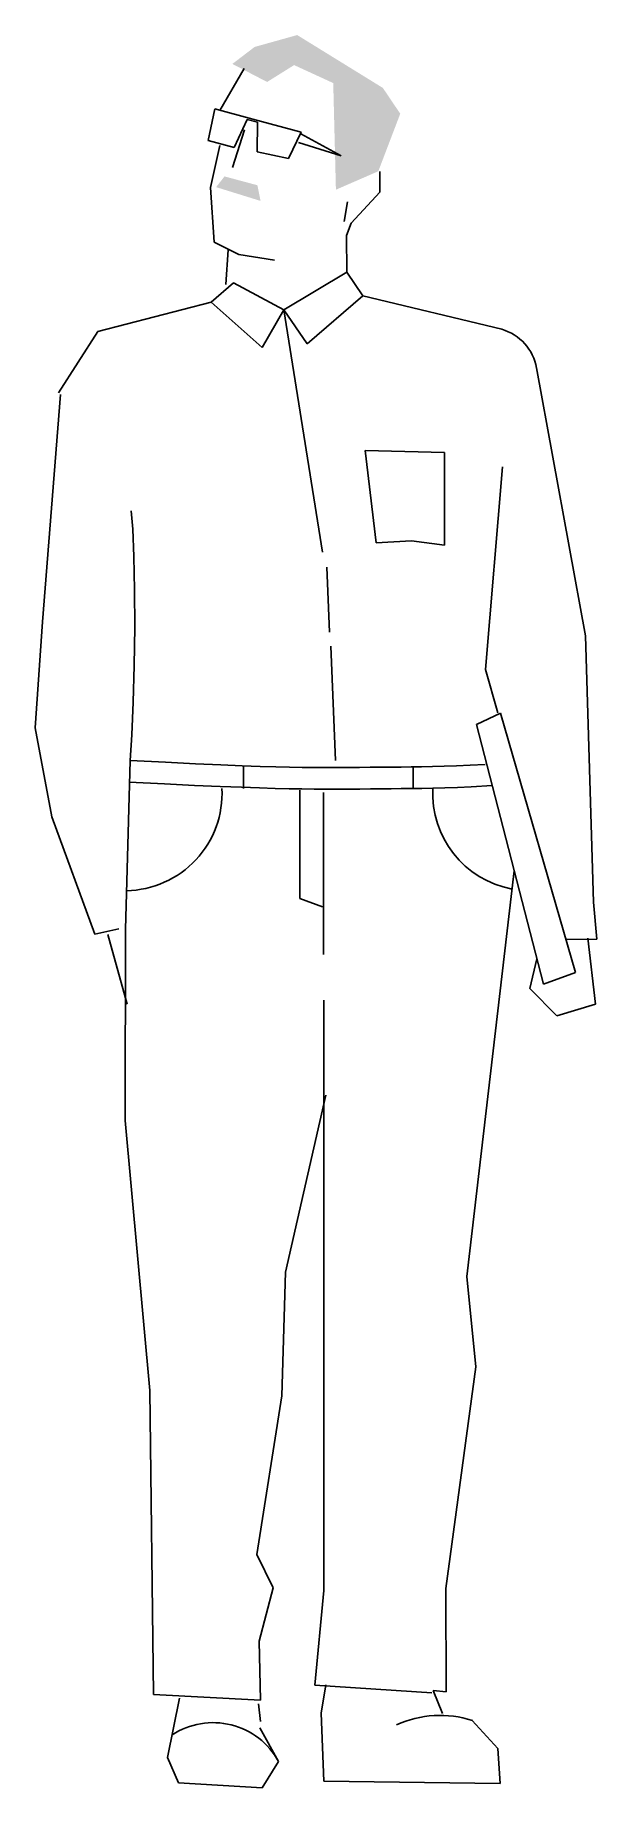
# Model space of a CAD drawing. Header units: millimetres. Extents: x -1632.89 to -1632.33, y 1861.04 to 1862.8.
import ezdxf

# ---------------------------------------------------------------- set-up
doc = ezdxf.new("R2010")
doc.units = ezdxf.units.MM
doc.header["$LTSCALE"] = 10
doc.layers.add('Humanos', color=2, linetype='Continuous')

msp = doc.modelspace()

# ---------------------------------------------------------------- linework, layer by layer
at = {"layer": 'Humanos'}
for p, q in [((-1632.6839, 1862.7697), (-1632.7083, 1862.7276)), ((-1632.7202, 1862.6972), (-1632.7135, 1862.729)), ((-1632.7135, 1862.729), (-1632.6752, 1862.7187)), ((-1632.6809, 1862.7184), (-1632.694, 1862.6902)), ((-1632.6704, 1862.7156), (-1632.6809, 1862.7184)), ((-1632.6752, 1862.7187), (-1632.6264, 1862.7056)), ((-1632.6709, 1862.6858), (-1632.6704, 1862.7156)), ((-1632.694, 1862.6902), (-1632.7202, 1862.6972)), ((-1632.7084, 1862.6921), (-1632.7179, 1862.6498)), ((-1632.6837, 1862.7079), (-1632.6957, 1862.67)), ((-1632.6264, 1862.7056), (-1632.6391, 1862.6792)), ((-1632.6292, 1862.6952), (-1632.5861, 1862.6818)), ((-1632.5861, 1862.6818), (-1632.6268, 1862.7039)), ((-1632.6391, 1862.6792), (-1632.6709, 1862.6858)), ((-1632.5473, 1862.6452), (-1632.5474, 1862.6658)), ((-1632.7179, 1862.6498), (-1632.714, 1862.5946)), ((-1632.5763, 1862.6138), (-1632.5473, 1862.6452)), ((-1632.5798, 1862.6353), (-1632.5832, 1862.6156)), ((-1632.5808, 1862.6015), (-1632.5763, 1862.6138)), ((-1632.714, 1862.5946), (-1632.6893, 1862.5824)), ((-1632.7002, 1862.5869), (-1632.7025, 1862.552)), ((-1632.5805, 1862.5644), (-1632.5808, 1862.6015)), ((-1632.6893, 1862.5824), (-1632.6535, 1862.5765)), ((-1632.6946, 1862.5536), (-1632.717, 1862.5344)), ((-1632.6946, 1862.5536), (-1632.6441, 1862.5265)), ((-1632.6441, 1862.5265), (-1632.5805, 1862.5644)), ((-1632.5805, 1862.5644), (-1632.5643, 1862.5407)), ((-1632.717, 1862.5344), (-1632.8314, 1862.5047)), ((-1632.6657, 1862.4886), (-1632.717, 1862.5344)), ((-1632.6206, 1862.4922), (-1632.5643, 1862.5407)), ((-1632.4245, 1862.5069), (-1632.5643, 1862.5407)), ((-1632.6441, 1862.5265), (-1632.6657, 1862.4886)), ((-1632.605, 1862.2824), (-1632.6441, 1862.5265)), ((-1632.6441, 1862.5265), (-1632.6206, 1862.4922)), ((-1632.8314, 1862.5047), (-1632.871, 1862.4427)), ((-1632.3402, 1862.1978), (-1632.3893, 1862.4679)), ((-1632.8691, 1862.4411), (-1632.8869, 1862.212)), ((-1632.4822, 1862.3827), (-1632.5621, 1862.3847)), ((-1632.5621, 1862.3847), (-1632.551, 1862.2916)), ((-1632.4822, 1862.2893), (-1632.4822, 1862.3827)), ((-1632.4408, 1862.1641), (-1632.4238, 1862.3681)), ((-1632.551, 1862.2916), (-1632.5155, 1862.2938)), ((-1632.5155, 1862.2938), (-1632.4822, 1862.2893)), ((-1632.6008, 1862.2671), (-1632.598, 1862.2015)), ((-1632.8869, 1862.212), (-1632.8945, 1862.1051)), ((-1632.3402, 1862.1978), (-1632.332, 1861.9294)), ((-1632.5919, 1862.0721), (-1632.5966, 1862.1874)), ((-1632.4408, 1862.1641), (-1632.4283, 1862.1203)), ((-1632.4258, 1862.1199), (-1632.45, 1862.1085)), ((-1632.45, 1862.1085), (-1632.3825, 1861.8468)), ((-1632.3503, 1861.8584), (-1632.4258, 1862.1199)), ((-1632.8945, 1862.1051), (-1632.8777, 1862.0154)), ((-1632.8036, 1861.9019), (-1632.7989, 1862.0721)), ((-1632.6845, 1862.0669), (-1632.6845, 1862.0441)), ((-1632.5136, 1862.0657), (-1632.5136, 1862.0441)), ((-1632.6279, 1862.0422), (-1632.6279, 1861.9333)), ((-1632.6039, 1862.0401), (-1632.6039, 1861.8766)), ((-1632.8777, 1862.0154), (-1632.8343, 1861.8973)), ((-1632.4597, 1861.552), (-1632.412, 1861.961)), ((-1632.6279, 1861.9333), (-1632.605, 1861.9246)), ((-1632.3286, 1861.892), (-1632.332, 1861.9294)), ((-1632.8343, 1861.8973), (-1632.8102, 1861.9027)), ((-1632.8214, 1861.897), (-1632.8019, 1861.8267)), ((-1632.8036, 1861.9019), (-1632.8037, 1861.7092)), ((-1632.3599, 1861.8918), (-1632.3286, 1861.892)), ((-1632.3299, 1861.8267), (-1632.3377, 1861.8931)), ((-1632.3891, 1861.8724), (-1632.3962, 1861.8423)), ((-1632.3825, 1861.8468), (-1632.3503, 1861.8584)), ((-1632.6036, 1861.8306), (-1632.6036, 1861.2356)), ((-1632.3962, 1861.8423), (-1632.3689, 1861.815)), ((-1632.3689, 1861.815), (-1632.3299, 1861.8267)), ((-1632.6424, 1861.5566), (-1632.6015, 1861.7349)), ((-1632.8037, 1861.7092), (-1632.7791, 1861.4373)), ((-1632.6461, 1861.4317), (-1632.6424, 1861.5566)), ((-1632.4507, 1861.4611), (-1632.4597, 1861.552)), ((-1632.4807, 1861.2377), (-1632.4507, 1861.4611)), ((-1632.7791, 1861.4373), (-1632.7751, 1861.1308)), ((-1632.671, 1861.2718), (-1632.6461, 1861.4317)), ((-1632.6547, 1861.2384), (-1632.671, 1861.2718)), ((-1632.6688, 1861.1845), (-1632.6547, 1861.2384)), ((-1632.6036, 1861.2356), (-1632.6126, 1861.1402)), ((-1632.4807, 1861.2377), (-1632.4806, 1861.1334)), ((-1632.6675, 1861.1251), (-1632.6688, 1861.1845)), ((-1632.6126, 1861.1402), (-1632.4948, 1861.1325)), ((-1632.6062, 1861.1121), (-1632.6015, 1861.1405)), ((-1632.7751, 1861.1308), (-1632.6675, 1861.1251)), ((-1632.7611, 1861.0672), (-1632.7491, 1861.1271)), ((-1632.6695, 1861.1215), (-1632.6674, 1861.1035)), ((-1632.4806, 1861.1334), (-1632.4936, 1861.1348)), ((-1632.4842, 1861.1115), (-1632.4936, 1861.1348)), ((-1632.6038, 1861.0434), (-1632.6062, 1861.1121)), ((-1632.4541, 1861.1046), (-1632.4284, 1861.0765)), ((-1632.6681, 1861.0972), (-1632.6493, 1861.0633)), ((-1632.7501, 1861.0417), (-1632.7611, 1861.0672)), ((-1632.4284, 1861.0765), (-1632.4261, 1861.041)), ((-1632.6493, 1861.0633), (-1632.6658, 1861.0366)), ((-1632.6658, 1861.0366), (-1632.7501, 1861.0417)), ((-1632.4261, 1861.041), (-1632.6038, 1861.0434))]:
    msp.add_line(p, q, dxfattribs=at)
for points in [[(-1632.7978, 1862.324), (-1632.796, 1862.3055), (-1632.7949, 1862.278), (-1632.7943, 1862.2442), (-1632.7942, 1862.2067), (-1632.7947, 1862.1681), (-1632.7957, 1862.1311), (-1632.7971, 1862.0982), (-1632.7989, 1862.0721)], [(-1632.7989, 1862.0721), (-1632.7631, 1862.0704), (-1632.7328, 1862.069), (-1632.7073, 1862.0678), (-1632.6858, 1862.067), (-1632.6677, 1862.0663), (-1632.652, 1862.0659), (-1632.6383, 1862.0655), (-1632.6256, 1862.0653), (-1632.6134, 1862.0652), (-1632.6015, 1862.0652), (-1632.5899, 1862.0652), (-1632.5786, 1862.0652), (-1632.5676, 1862.0653), (-1632.5569, 1862.0654), (-1632.5464, 1862.0655), (-1632.536, 1862.0656), (-1632.5259, 1862.0656), (-1632.5157, 1862.0657), (-1632.5053, 1862.0658), (-1632.4943, 1862.0661), (-1632.4826, 1862.0664), (-1632.47, 1862.0669), (-1632.4562, 1862.0675), (-1632.441, 1862.0683)], [(-1632.7999, 1862.0503), (-1632.7641, 1862.0486), (-1632.7338, 1862.0472), (-1632.7082, 1862.0461), (-1632.6866, 1862.0452), (-1632.6684, 1862.0446), (-1632.6526, 1862.0441), (-1632.6387, 1862.0438), (-1632.6259, 1862.0436), (-1632.6135, 1862.0434), (-1632.6015, 1862.0434), (-1632.5899, 1862.0434), (-1632.5785, 1862.0434), (-1632.5675, 1862.0435), (-1632.5567, 1862.0436), (-1632.5462, 1862.0437), (-1632.5359, 1862.0438), (-1632.5257, 1862.0439), (-1632.5155, 1862.0439), (-1632.5049, 1862.0441), (-1632.4938, 1862.0443), (-1632.4819, 1862.0446), (-1632.4691, 1862.0451), (-1632.4551, 1862.0457), (-1632.4341, 1862.0469)]]:
    msp.add_lwpolyline(points, dxfattribs=at)
for centre, radius, start, end in [((-1632.4385, 1862.4589), 0.05, 10.318, 73.6958), ((-1632.8042, 1862.039), 0.098, 271.0056, 2.972), ((-1632.396, 1862.039), 0.098, 177.028, 259.3446), ((-1632.7152, 1861.0273), 0.0751, 28.6224, 123.307), ((-1632.4866, 1861.004), 0.1057, 72.0736, 114.4627)]:
    msp.add_arc(centre, radius, start, end, dxfattribs=at)
for points in [[(-1632.6734, 1862.7915), (-1632.5442, 1862.7502), (-1632.6305, 1862.8035)], [(-1632.6958, 1862.7744), (-1632.6608, 1862.7562), (-1632.6734, 1862.7915), (-1632.6274, 1862.7771)], [(-1632.5942, 1862.7551), (-1632.5267, 1862.7242), (-1632.6734, 1862.7915), (-1632.5442, 1862.7502)], [(-1632.5915, 1862.6476), (-1632.5488, 1862.6662), (-1632.5942, 1862.7551), (-1632.5267, 1862.7242)], [(-1632.7122, 1862.6502), (-1632.7037, 1862.661), (-1632.6674, 1862.6363), (-1632.6706, 1862.6521)]]:
    msp.add_solid(points, dxfattribs=at)

doc.saveas('drawing.dxf')
